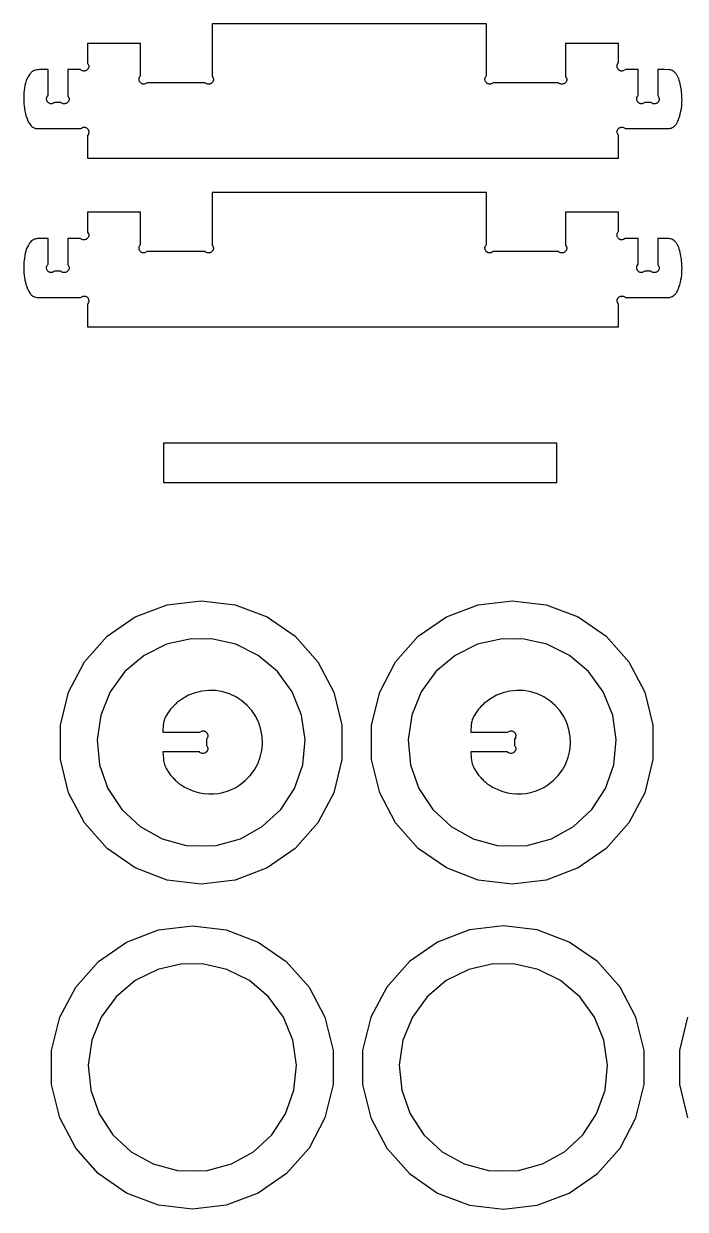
# Model space of a CAD drawing. Extents: x -3293 to 818, y -1259 to 2068.
# Drawn here: x -477 to -75, y 1227 to 1949 of the extents above; entities that cross this region are included whole.
import ezdxf

# ---------------------------------------------------------------- set-up
doc = ezdxf.new("R2010")
doc.units = 0
doc.layers.add('SECTIONCUTEDGES', color=18, linetype='CONTINUOUS')

msp = doc.modelspace()

# ---------------------------------------------------------------- linework, layer by layer
at = {"layer": 'SECTIONCUTEDGES'}
for points in [[(-474.22, 1889.1), (-473.31, 1887.55), (-472.92, 1887.06), (-472.71, 1886.83), (-472.26, 1886.41), (-471.65, 1885.98), (-471.14, 1885.69), (-470.47, 1885.41), (-469.92, 1885.24), (-469.21, 1885.11), (-468.78, 1885.07), (-442.61, 1885.09), (-442.49, 1885.13), (-441.88, 1885.43), (-441.33, 1885.73), (-441.2, 1885.78), (-440.94, 1885.87), (-440.67, 1885.93), (-440.39, 1885.95), (-440.11, 1885.93), (-439.98, 1885.91), (-439.57, 1885.8), (-439.31, 1885.69), (-439.05, 1885.56), (-438.81, 1885.41), (-438.59, 1885.23), (-438.39, 1885.03), (-438.2, 1884.82), (-438.03, 1884.59), (-437.89, 1884.34), (-437.77, 1884.08), (-437.68, 1883.81), (-437.58, 1883.39), (-437.55, 1882.95), (-437.56, 1882.66), (-437.64, 1882.22), (-437.83, 1881.66), (-438.15, 1881.15), (-438.35, 1880.95), (-438.42, 1880.85), (-438.43, 1867.12), (-115.2, 1867.12), (-115.22, 1880.93), (-115.29, 1881.1), (-115.64, 1881.8), (-115.85, 1882.18), (-115.95, 1882.43), (-116.03, 1882.7), (-116.06, 1882.97), (-116.06, 1883.25), (-116.03, 1883.52), (-115.92, 1883.93), (-115.81, 1884.2), (-115.68, 1884.45), (-115.53, 1884.69), (-115.35, 1884.91), (-115.15, 1885.12), (-114.94, 1885.3), (-114.71, 1885.47), (-114.46, 1885.61), (-114.2, 1885.73), (-113.93, 1885.82), (-113.66, 1885.89), (-113.22, 1885.95), (-112.78, 1885.94), (-112.63, 1885.92), (-112.2, 1885.83), (-111.65, 1885.6), (-111.33, 1885.4), (-111.1, 1885.2), (-111.02, 1885.1), (-110.96, 1885.07), (-84.84, 1885.07), (-84.23, 1885.14), (-83.63, 1885.26), (-83.04, 1885.44), (-82.47, 1885.68), (-81.93, 1885.98), (-81.43, 1886.34), (-81.06, 1886.64), (-80.73, 1886.96), (-80.57, 1887.14), (-80.27, 1887.5), (-79.99, 1887.88), (-79.75, 1888.28), (-79.63, 1888.48), (-79.13, 1889.52), (-78.68, 1890.58), (-78.4, 1891.31), (-77.91, 1892.79), (-77.59, 1893.92), (-77.19, 1895.7), (-76.94, 1897.18), (-76.73, 1898.91), (-76.62, 1900.22), (-76.55, 1901.53), (-76.52, 1902.84), (-76.54, 1903.91), (-76.57, 1904.98), (-76.64, 1906.05), (-76.74, 1907.12), (-76.87, 1908.18), (-77.02, 1909.24), (-77.2, 1910.3), (-77.41, 1911.35), (-77.65, 1912.4), (-77.91, 1913.43), (-78.21, 1914.46), (-78.53, 1915.49), (-78.67, 1915.87), (-78.82, 1916.25), (-78.99, 1916.62), (-79.18, 1916.99), (-79.38, 1917.34), (-79.61, 1917.69), (-79.84, 1918.02), (-80.09, 1918.34), (-80.36, 1918.65), (-80.64, 1918.95), (-80.93, 1919.24), (-81.59, 1919.79), (-81.96, 1920.05), (-82.5, 1920.37), (-82.98, 1920.6), (-83.49, 1920.76), (-84.02, 1920.87), (-84.53, 1920.92), (-87.29, 1920.97), (-91.25, 1920.99), (-91.25, 1905.28), (-91.22, 1905.14), (-90.85, 1904.4), (-90.6, 1903.94), (-90.55, 1903.81), (-90.46, 1903.55), (-90.4, 1903.28), (-90.38, 1903), (-90.39, 1902.86), (-90.42, 1902.59), (-90.53, 1902.18), (-90.64, 1901.92), (-90.77, 1901.66), (-90.92, 1901.42), (-91.1, 1901.2), (-91.3, 1901), (-91.51, 1900.81), (-91.74, 1900.64), (-91.99, 1900.5), (-92.25, 1900.38), (-92.52, 1900.29), (-92.79, 1900.22), (-93.23, 1900.17), (-93.67, 1900.17), (-94.11, 1900.25), (-94.73, 1900.47), (-95.23, 1900.8), (-95.46, 1901.03), (-95.49, 1901.04), (-99.03, 1901.03), (-99.14, 1900.99), (-99.52, 1900.81), (-100.33, 1900.38), (-100.58, 1900.28), (-100.85, 1900.21), (-101.12, 1900.17), (-101.4, 1900.17), (-101.68, 1900.2), (-102.08, 1900.31), (-102.35, 1900.42), (-102.6, 1900.55), (-102.84, 1900.71), (-103.06, 1900.88), (-103.27, 1901.08), (-103.45, 1901.29), (-103.62, 1901.53), (-103.76, 1901.77), (-103.88, 1902.03), (-103.97, 1902.3), (-104.07, 1902.72), (-104.1, 1903.01), (-104.09, 1903.46), (-104.02, 1903.89), (-103.85, 1904.38), (-103.75, 1904.58), (-103.46, 1905.02), (-103.24, 1905.24), (-103.23, 1920.99), (-110.99, 1920.98), (-111.12, 1920.94), (-112.1, 1920.39), (-112.37, 1920.25), (-112.67, 1920.16), (-112.87, 1920.12), (-113.18, 1920.1), (-113.5, 1920.13), (-113.72, 1920.18), (-113.93, 1920.23), (-114.14, 1920.3), (-114.34, 1920.39), (-114.54, 1920.49), (-114.73, 1920.61), (-114.91, 1920.74), (-115.08, 1920.88), (-115.23, 1921.03), (-115.38, 1921.2), (-115.61, 1921.51), (-115.77, 1921.8), (-115.9, 1922.1), (-115.99, 1922.42), (-116.05, 1922.74), (-116.08, 1923.07), (-116.08, 1923.24), (-116.05, 1923.56), (-115.99, 1923.87), (-115.89, 1924.18), (-115.76, 1924.47), (-115.59, 1924.75), (-115.38, 1925.02), (-115.24, 1925.15), (-115.2, 1925.2), (-115.2, 1936.95), (-147.52, 1936.95), (-147.52, 1917.25), (-147.46, 1917.07), (-147.16, 1916.46), (-146.87, 1915.91), (-146.81, 1915.78), (-146.72, 1915.52), (-146.67, 1915.25), (-146.65, 1915.11), (-146.65, 1914.83), (-146.66, 1914.69), (-146.71, 1914.42), (-146.79, 1914.15), (-146.9, 1913.88), (-147.03, 1913.63), (-147.19, 1913.39), (-147.36, 1913.17), (-147.56, 1912.96), (-147.78, 1912.78), (-148.01, 1912.61), (-148.25, 1912.47), (-148.51, 1912.35), (-148.78, 1912.26), (-149.2, 1912.16), (-149.64, 1912.13), (-150.08, 1912.16), (-150.51, 1912.25), (-150.86, 1912.38), (-151.26, 1912.59), (-151.57, 1912.84), (-151.67, 1912.96), (-151.76, 1913.01), (-191.49, 1912.96), (-192.67, 1912.31), (-192.96, 1912.2), (-193.26, 1912.14), (-193.36, 1912.13), (-193.67, 1912.13), (-193.89, 1912.15), (-194.11, 1912.19), (-194.32, 1912.25), (-194.53, 1912.32), (-194.73, 1912.41), (-194.93, 1912.51), (-195.12, 1912.63), (-195.3, 1912.76), (-195.46, 1912.9), (-195.62, 1913.05), (-195.77, 1913.22), (-196, 1913.53), (-196.16, 1913.81), (-196.29, 1914.12), (-196.38, 1914.43), (-196.44, 1914.76), (-196.47, 1915.09), (-196.46, 1915.41), (-196.41, 1915.73), (-196.37, 1915.89), (-196.28, 1916.19), (-196.14, 1916.49), (-195.98, 1916.76), (-195.75, 1917.06), (-195.67, 1917.12), (-195.59, 1917.25), (-195.59, 1948.92), (-362.56, 1948.92), (-362.56, 1917.25), (-362.54, 1917.15), (-361.85, 1915.78), (-361.81, 1915.65), (-361.73, 1915.38), (-361.71, 1915.25), (-361.69, 1914.97), (-361.71, 1914.69), (-361.76, 1914.42), (-361.84, 1914.15), (-361.95, 1913.88), (-362.08, 1913.63), (-362.23, 1913.39), (-362.41, 1913.17), (-362.61, 1912.96), (-362.82, 1912.78), (-363.05, 1912.61), (-363.3, 1912.47), (-363.56, 1912.35), (-363.83, 1912.26), (-364.1, 1912.19), (-364.54, 1912.13), (-364.98, 1912.14), (-365.42, 1912.22), (-365.7, 1912.3), (-366.17, 1912.51), (-366.48, 1912.72), (-366.64, 1912.86), (-366.7, 1912.95), (-366.75, 1912.98), (-366.79, 1913), (-401.9, 1913), (-402, 1912.97), (-402.4, 1912.78), (-403.21, 1912.35), (-403.33, 1912.3), (-403.59, 1912.21), (-403.87, 1912.15), (-404.14, 1912.14), (-404.42, 1912.15), (-404.69, 1912.2), (-404.96, 1912.28), (-405.23, 1912.39), (-405.48, 1912.52), (-405.72, 1912.68), (-405.94, 1912.85), (-406.15, 1913.05), (-406.33, 1913.26), (-406.5, 1913.5), (-406.64, 1913.74), (-406.76, 1914), (-406.85, 1914.27), (-406.95, 1914.69), (-406.98, 1914.98), (-406.97, 1915.42), (-406.9, 1915.86), (-406.81, 1916.14), (-406.73, 1916.35), (-406.43, 1916.87), (-406.2, 1917.12), (-406.15, 1917.16), (-406.11, 1917.23), (-406.11, 1936.95), (-438.43, 1936.95), (-438.42, 1925.2), (-438.29, 1924.87), (-437.72, 1923.76), (-437.63, 1923.5), (-437.6, 1923.37), (-437.56, 1923.09), (-437.56, 1922.81), (-437.59, 1922.54), (-437.7, 1922.13), (-437.81, 1921.87), (-437.94, 1921.62), (-438.1, 1921.38), (-438.27, 1921.15), (-438.47, 1920.95), (-438.68, 1920.76), (-438.92, 1920.6), (-439.16, 1920.45), (-439.42, 1920.33), (-439.69, 1920.24), (-440.11, 1920.15), (-440.26, 1920.13), (-440.7, 1920.12), (-441.14, 1920.17), (-441.28, 1920.2), (-441.91, 1920.43), (-442.23, 1920.62), (-442.5, 1920.85), (-442.61, 1920.97), (-442.67, 1920.99), (-450.4, 1920.99), (-450.38, 1905.2), (-450.13, 1904.66), (-449.69, 1903.81), (-449.6, 1903.55), (-449.55, 1903.28), (-449.53, 1903.14), (-449.53, 1902.86), (-449.56, 1902.59), (-449.68, 1902.18), (-449.78, 1901.92), (-449.91, 1901.66), (-450.07, 1901.42), (-450.25, 1901.2), (-450.44, 1901), (-450.66, 1900.81), (-450.89, 1900.64), (-451.14, 1900.5), (-451.39, 1900.38), (-451.66, 1900.29), (-452.08, 1900.19), (-452.23, 1900.18), (-452.67, 1900.16), (-453.11, 1900.22), (-453.4, 1900.28), (-453.95, 1900.51), (-454.08, 1900.58), (-454.44, 1900.85), (-454.56, 1900.99), (-454.64, 1901.04), (-458.19, 1901.02), (-458.28, 1900.99), (-458.75, 1900.77), (-459.47, 1900.38), (-459.73, 1900.28), (-459.99, 1900.21), (-460.27, 1900.17), (-460.55, 1900.17), (-460.82, 1900.2), (-461.23, 1900.31), (-461.49, 1900.42), (-461.74, 1900.55), (-461.98, 1900.71), (-462.21, 1900.88), (-462.41, 1901.08), (-462.6, 1901.29), (-462.76, 1901.53), (-462.91, 1901.77), (-463.03, 1902.03), (-463.12, 1902.3), (-463.21, 1902.72), (-463.25, 1903.16), (-463.23, 1903.46), (-463.16, 1903.89), (-463, 1904.38), (-462.7, 1904.9), (-462.53, 1905.1), (-462.42, 1905.18), (-462.37, 1905.28), (-462.37, 1920.99), (-467.52, 1920.97), (-468.59, 1920.94), (-469.23, 1920.87), (-469.86, 1920.74), (-470.06, 1920.68), (-470.67, 1920.47), (-471.24, 1920.21), (-471.77, 1919.9), (-472.26, 1919.54), (-472.57, 1919.27), (-472.93, 1918.91), (-473.6, 1918.08), (-474.32, 1916.98), (-474.76, 1916.22), (-475.19, 1915.32), (-475.6, 1914.3), (-475.94, 1913.24), (-476.08, 1912.7), (-476.4, 1911.24), (-476.66, 1909.77), (-476.87, 1908.28), (-477.03, 1906.79), (-477.13, 1905.3), (-477.17, 1903.43), (-477.17, 1903.06), (-477.11, 1901.22), (-477.07, 1900.48), (-476.89, 1898.62), (-476.74, 1897.5), (-476.42, 1895.63), (-476.09, 1894.08), (-475.79, 1893.01), (-475.35, 1891.69), (-474.82, 1890.38)], [(-474.22, 1786.37), (-473.31, 1784.82), (-472.92, 1784.33), (-472.6, 1783.99), (-472.37, 1783.78), (-471.77, 1783.33), (-471.52, 1783.17), (-470.88, 1782.84), (-470.61, 1782.73), (-469.92, 1782.51), (-469.78, 1782.48), (-469.07, 1782.36), (-468.78, 1782.34), (-442.58, 1782.37), (-441.79, 1782.75), (-441.33, 1783), (-441.07, 1783.1), (-440.8, 1783.17), (-440.53, 1783.21), (-440.25, 1783.21), (-439.98, 1783.18), (-439.57, 1783.07), (-439.31, 1782.96), (-439.05, 1782.83), (-438.81, 1782.67), (-438.59, 1782.5), (-438.39, 1782.3), (-438.2, 1782.09), (-438.03, 1781.85), (-437.89, 1781.61), (-437.77, 1781.35), (-437.68, 1781.08), (-437.58, 1780.66), (-437.55, 1780.22), (-437.56, 1779.93), (-437.64, 1779.49), (-437.86, 1778.86), (-437.93, 1778.73), (-438.19, 1778.36), (-438.41, 1778.15), (-438.43, 1778.1), (-438.43, 1764.39), (-115.2, 1764.39), (-115.2, 1778.1), (-115.25, 1778.28), (-115.91, 1779.57), (-115.99, 1779.83), (-116.05, 1780.1), (-116.07, 1780.38), (-116.05, 1780.66), (-116.03, 1780.79), (-115.92, 1781.2), (-115.81, 1781.47), (-115.68, 1781.72), (-115.53, 1781.96), (-115.35, 1782.18), (-115.15, 1782.39), (-114.94, 1782.57), (-114.71, 1782.74), (-114.46, 1782.88), (-114.2, 1783), (-113.93, 1783.09), (-113.66, 1783.16), (-113.22, 1783.22), (-112.78, 1783.21), (-112.63, 1783.19), (-112.2, 1783.1), (-111.78, 1782.94), (-111.33, 1782.67), (-111.13, 1782.5), (-111.08, 1782.43), (-110.96, 1782.34), (-84.84, 1782.34), (-84.23, 1782.4), (-83.63, 1782.53), (-83.04, 1782.71), (-82.47, 1782.95), (-81.93, 1783.25), (-81.43, 1783.61), (-81.24, 1783.75), (-80.89, 1784.07), (-80.57, 1784.4), (-80.27, 1784.77), (-79.99, 1785.15), (-79.75, 1785.55), (-79.05, 1786.96), (-78.54, 1788.21), (-78.4, 1788.58), (-77.91, 1790.06), (-77.5, 1791.57), (-77.19, 1792.97), (-76.94, 1794.45), (-76.73, 1796.18), (-76.65, 1797.05), (-76.55, 1798.8), (-76.52, 1800.11), (-76.54, 1801.18), (-76.57, 1802.25), (-76.64, 1803.32), (-76.74, 1804.39), (-76.87, 1805.45), (-77.02, 1806.51), (-77.2, 1807.57), (-77.41, 1808.62), (-77.65, 1809.66), (-77.91, 1810.7), (-78.21, 1811.73), (-78.53, 1812.76), (-78.67, 1813.14), (-78.82, 1813.52), (-78.99, 1813.89), (-79.18, 1814.26), (-79.38, 1814.61), (-79.61, 1814.95), (-79.84, 1815.29), (-80.09, 1815.61), (-80.36, 1815.92), (-80.64, 1816.22), (-80.93, 1816.51), (-81.33, 1816.85), (-81.59, 1817.06), (-82.34, 1817.56), (-82.82, 1817.8), (-83.32, 1817.98), (-83.84, 1818.11), (-84.68, 1818.2), (-91.25, 1818.26), (-91.25, 1802.55), (-91.2, 1802.37), (-90.85, 1801.67), (-90.6, 1801.21), (-90.5, 1800.95), (-90.43, 1800.68), (-90.39, 1800.41), (-90.39, 1800.13), (-90.4, 1799.99), (-90.45, 1799.72), (-90.53, 1799.45), (-90.64, 1799.18), (-90.77, 1798.93), (-90.92, 1798.69), (-91.1, 1798.47), (-91.3, 1798.26), (-91.51, 1798.08), (-91.74, 1797.91), (-91.99, 1797.77), (-92.25, 1797.65), (-92.52, 1797.56), (-92.94, 1797.46), (-93.38, 1797.43), (-93.82, 1797.46), (-94.25, 1797.55), (-94.67, 1797.71), (-95.18, 1798.02), (-95.33, 1798.16), (-95.39, 1798.25), (-95.47, 1798.3), (-99.03, 1798.3), (-99.14, 1798.26), (-99.52, 1798.08), (-100.33, 1797.65), (-100.58, 1797.55), (-100.71, 1797.51), (-100.99, 1797.45), (-101.26, 1797.44), (-101.54, 1797.45), (-101.81, 1797.5), (-102.08, 1797.58), (-102.35, 1797.69), (-102.6, 1797.82), (-102.84, 1797.98), (-103.06, 1798.15), (-103.27, 1798.35), (-103.45, 1798.56), (-103.62, 1798.8), (-103.76, 1799.04), (-103.88, 1799.3), (-103.97, 1799.57), (-104.07, 1799.99), (-104.1, 1800.28), (-104.09, 1800.72), (-104.02, 1801.16), (-103.98, 1801.3), (-103.75, 1801.85), (-103.4, 1802.35), (-103.3, 1802.43), (-103.23, 1802.55), (-103.23, 1818.26), (-110.97, 1818.25), (-111.15, 1818.19), (-112.1, 1817.66), (-112.37, 1817.52), (-112.67, 1817.43), (-112.77, 1817.4), (-113.08, 1817.37), (-113.28, 1817.38), (-113.5, 1817.4), (-113.72, 1817.44), (-113.93, 1817.5), (-114.14, 1817.57), (-114.34, 1817.66), (-114.54, 1817.76), (-114.73, 1817.88), (-114.91, 1818.01), (-115.08, 1818.15), (-115.23, 1818.3), (-115.38, 1818.47), (-115.61, 1818.78), (-115.77, 1819.07), (-115.9, 1819.37), (-115.99, 1819.69), (-116.05, 1820.01), (-116.08, 1820.34), (-116.07, 1820.66), (-116.02, 1820.98), (-115.94, 1821.29), (-115.89, 1821.45), (-115.76, 1821.74), (-115.59, 1822.02), (-115.38, 1822.29), (-115.22, 1822.44), (-115.2, 1822.47), (-115.2, 1834.22), (-147.52, 1834.22), (-147.46, 1814.34), (-147.21, 1813.81), (-146.87, 1813.17), (-146.76, 1812.92), (-146.69, 1812.65), (-146.65, 1812.38), (-146.65, 1812.1), (-146.68, 1811.83), (-146.79, 1811.42), (-146.9, 1811.15), (-147.03, 1810.9), (-147.19, 1810.66), (-147.36, 1810.44), (-147.56, 1810.23), (-147.78, 1810.05), (-148.01, 1809.88), (-148.25, 1809.74), (-148.51, 1809.62), (-148.78, 1809.53), (-149.2, 1809.43), (-149.49, 1809.4), (-149.94, 1809.41), (-150.08, 1809.43), (-150.51, 1809.52), (-150.79, 1809.62), (-151.26, 1809.86), (-151.75, 1810.27), (-191.43, 1810.25), (-191.53, 1810.21), (-192.67, 1809.58), (-192.96, 1809.47), (-193.26, 1809.41), (-193.57, 1809.39), (-193.89, 1809.42), (-194.11, 1809.46), (-194.32, 1809.52), (-194.53, 1809.59), (-194.73, 1809.68), (-194.93, 1809.78), (-195.12, 1809.9), (-195.3, 1810.02), (-195.46, 1810.17), (-195.62, 1810.32), (-195.77, 1810.48), (-196, 1810.8), (-196.16, 1811.08), (-196.23, 1811.23), (-196.34, 1811.54), (-196.38, 1811.7), (-196.44, 1812.03), (-196.47, 1812.36), (-196.46, 1812.68), (-196.41, 1813), (-196.37, 1813.16), (-196.28, 1813.46), (-196.14, 1813.76), (-195.98, 1814.03), (-195.75, 1814.33), (-195.67, 1814.39), (-195.59, 1814.51), (-195.59, 1846.19), (-362.56, 1846.19), (-362.56, 1814.5), (-362.54, 1814.42), (-362.46, 1814.25), (-362.16, 1813.64), (-361.91, 1813.17), (-361.81, 1812.92), (-361.73, 1812.65), (-361.7, 1812.38), (-361.7, 1812.1), (-361.71, 1811.96), (-361.76, 1811.69), (-361.84, 1811.42), (-361.95, 1811.15), (-362.08, 1810.9), (-362.23, 1810.66), (-362.41, 1810.44), (-362.61, 1810.23), (-362.82, 1810.05), (-363.05, 1809.88), (-363.3, 1809.74), (-363.56, 1809.62), (-363.83, 1809.53), (-364.25, 1809.43), (-364.54, 1809.4), (-364.98, 1809.41), (-365.27, 1809.45), (-365.56, 1809.52), (-366.11, 1809.75), (-366.36, 1809.9), (-366.64, 1810.13), (-366.76, 1810.26), (-366.8, 1810.27), (-401.88, 1810.27), (-402, 1810.24), (-402.4, 1810.05), (-403.21, 1809.62), (-403.46, 1809.52), (-403.73, 1809.45), (-404, 1809.41), (-404.28, 1809.41), (-404.56, 1809.44), (-404.96, 1809.55), (-405.23, 1809.66), (-405.48, 1809.79), (-405.72, 1809.94), (-405.94, 1810.12), (-406.15, 1810.32), (-406.33, 1810.53), (-406.5, 1810.76), (-406.64, 1811.01), (-406.76, 1811.27), (-406.85, 1811.54), (-406.95, 1811.96), (-406.98, 1812.4), (-406.95, 1812.84), (-406.86, 1813.27), (-406.63, 1813.82), (-406.48, 1814.08), (-406.2, 1814.39), (-406.15, 1814.43), (-406.11, 1814.49), (-406.11, 1834.22), (-438.43, 1834.22), (-438.39, 1822.36), (-438.07, 1821.71), (-437.72, 1821.03), (-437.63, 1820.77), (-437.58, 1820.5), (-437.56, 1820.22), (-437.57, 1819.95), (-437.62, 1819.67), (-437.7, 1819.4), (-437.81, 1819.14), (-437.94, 1818.88), (-438.1, 1818.65), (-438.27, 1818.42), (-438.47, 1818.22), (-438.68, 1818.03), (-438.92, 1817.87), (-439.16, 1817.72), (-439.42, 1817.6), (-439.69, 1817.51), (-440.11, 1817.42), (-440.55, 1817.38), (-440.85, 1817.4), (-441.28, 1817.47), (-441.7, 1817.6), (-442.04, 1817.77), (-442.5, 1818.11), (-442.61, 1818.24), (-442.67, 1818.26), (-450.4, 1818.26), (-450.39, 1802.48), (-450.18, 1802.02), (-449.75, 1801.21), (-449.69, 1801.08), (-449.6, 1800.82), (-449.55, 1800.55), (-449.53, 1800.27), (-449.53, 1800.13), (-449.56, 1799.86), (-449.68, 1799.45), (-449.78, 1799.18), (-449.91, 1798.93), (-450.07, 1798.69), (-450.25, 1798.47), (-450.44, 1798.26), (-450.66, 1798.08), (-450.89, 1797.91), (-451.14, 1797.77), (-451.39, 1797.65), (-451.66, 1797.56), (-451.94, 1797.49), (-452.38, 1797.43), (-452.52, 1797.43), (-452.96, 1797.46), (-453.4, 1797.55), (-453.74, 1797.68), (-454.01, 1797.81), (-454.2, 1797.94), (-454.61, 1798.3), (-454.64, 1798.31), (-458.18, 1798.3), (-458.28, 1798.26), (-458.75, 1798.04), (-459.47, 1797.65), (-459.73, 1797.55), (-459.99, 1797.48), (-460.27, 1797.44), (-460.55, 1797.44), (-460.68, 1797.45), (-460.96, 1797.5), (-461.23, 1797.58), (-461.49, 1797.69), (-461.74, 1797.82), (-461.98, 1797.98), (-462.21, 1798.15), (-462.41, 1798.35), (-462.6, 1798.56), (-462.76, 1798.8), (-462.91, 1799.04), (-463.03, 1799.3), (-463.12, 1799.57), (-463.21, 1799.99), (-463.23, 1800.14), (-463.24, 1800.58), (-463.22, 1800.87), (-463.12, 1801.3), (-462.97, 1801.72), (-462.65, 1802.23), (-462.52, 1802.38), (-462.4, 1802.48), (-462.37, 1802.55), (-462.37, 1818.26), (-468, 1818.23), (-468.8, 1818.19), (-469.44, 1818.1), (-470.06, 1817.95), (-470.47, 1817.82), (-471.05, 1817.57), (-471.59, 1817.28), (-472.1, 1816.93), (-472.57, 1816.54), (-473.06, 1816.03), (-473.6, 1815.35), (-474.32, 1814.25), (-474.95, 1813.09), (-475.41, 1812.08), (-475.6, 1811.56), (-475.94, 1810.51), (-476.08, 1809.97), (-476.24, 1809.24), (-476.53, 1807.77), (-476.77, 1806.29), (-476.96, 1804.81), (-477.03, 1804.06), (-477.13, 1802.57), (-477.17, 1800.7), (-477.17, 1799.96), (-477.09, 1798.12), (-477.04, 1797.38), (-476.84, 1795.52), (-476.74, 1794.77), (-476.42, 1792.9), (-476.27, 1792.16), (-475.95, 1790.81), (-475.79, 1790.27), (-475.35, 1788.96), (-474.82, 1787.65)], [(-392.09, 1669.68), (-152.64, 1669.68), (-152.64, 1693.62), (-392.09, 1693.62)], [(-440.16, 1462.54), (-449.83, 1480.95), (-454.81, 1501.15), (-454.8, 1521.95), (-449.82, 1542.14), (-440.15, 1560.55), (-426.35, 1576.11), (-409.24, 1587.92), (-389.79, 1595.28), (-369.15, 1597.78), (-348.51, 1595.28), (-329.06, 1587.92), (-311.94, 1576.11), (-298.15, 1560.55), (-288.48, 1542.14), (-283.5, 1521.95), (-283.49, 1501.15), (-288.47, 1480.95), (-298.14, 1462.54), (-311.93, 1446.97), (-329.05, 1435.16), (-348.5, 1427.79), (-369.15, 1425.3), (-389.8, 1427.79), (-409.25, 1435.16), (-426.37, 1446.97)], [(-250.86, 1462.55), (-260.53, 1480.96), (-265.5, 1501.16), (-265.5, 1521.96), (-260.52, 1542.15), (-250.85, 1560.56), (-237.05, 1576.12), (-219.93, 1587.93), (-200.49, 1595.29), (-179.85, 1597.79), (-159.2, 1595.29), (-139.76, 1587.93), (-122.64, 1576.12), (-108.85, 1560.56), (-99.17, 1542.15), (-94.19, 1521.96), (-94.19, 1501.16), (-99.17, 1480.96), (-108.83, 1462.55), (-122.63, 1446.98), (-139.75, 1435.17), (-159.2, 1427.8), (-179.85, 1425.3), (-200.49, 1427.8), (-219.94, 1435.17), (-237.06, 1446.98)], [(-425.91, 1483.43), (-417.54, 1470.67), (-406.35, 1460.28), (-393, 1452.87), (-378.26, 1448.87), (-369.15, 1448.66), (-360.04, 1448.87), (-345.3, 1452.87), (-331.95, 1460.28), (-320.76, 1470.67), (-312.39, 1483.43), (-307.31, 1497.83), (-305.82, 1513.03), (-308.01, 1528.14), (-313.76, 1542.28), (-322.72, 1554.64), (-334.38, 1564.5), (-348.07, 1571.28), (-362.98, 1574.59), (-369.15, 1574.44), (-375.32, 1574.59), (-390.23, 1571.28), (-403.92, 1564.5), (-415.58, 1554.64), (-424.54, 1542.28), (-430.29, 1528.14), (-432.48, 1513.03), (-430.99, 1497.83)], [(-228.23, 1470.68), (-217.04, 1460.29), (-203.69, 1452.88), (-188.96, 1448.88), (-179.85, 1448.67), (-170.73, 1448.88), (-156, 1452.88), (-142.65, 1460.29), (-131.46, 1470.68), (-123.08, 1483.44), (-118, 1497.84), (-116.52, 1513.04), (-118.71, 1528.15), (-124.45, 1542.29), (-133.42, 1554.65), (-145.08, 1564.51), (-158.76, 1571.29), (-173.67, 1574.6), (-179.85, 1574.45), (-186.02, 1574.6), (-200.93, 1571.29), (-214.61, 1564.51), (-226.28, 1554.65), (-235.24, 1542.29), (-240.98, 1528.15), (-243.18, 1513.04), (-241.69, 1497.84), (-236.61, 1483.44)], [(-389.73, 1494.54), (-389.36, 1493.96), (-388.98, 1493.38), (-388.59, 1492.81), (-388.18, 1492.25), (-387.76, 1491.71), (-387.33, 1491.17), (-386.88, 1490.64), (-386.43, 1490.12), (-385.96, 1489.61), (-385.49, 1489.12), (-385, 1488.64), (-384.51, 1488.18), (-384, 1487.72), (-383.49, 1487.28), (-382.96, 1486.85), (-382.42, 1486.43), (-381.88, 1486.03), (-381.32, 1485.64), (-380.76, 1485.26), (-380.19, 1484.9), (-379.23, 1484.33), (-378.3, 1483.82), (-375.71, 1482.61), (-373.02, 1481.64), (-370.25, 1480.92), (-367.43, 1480.44), (-364.59, 1480.22), (-361.73, 1480.25), (-358.88, 1480.54), (-356.08, 1481.09), (-353.33, 1481.88), (-350.67, 1482.91), (-348.11, 1484.18), (-345.67, 1485.67), (-342.3, 1488.3), (-339.32, 1491.36), (-336.77, 1494.79), (-334.72, 1498.54), (-333.2, 1502.53), (-332.23, 1506.69), (-331.83, 1510.95), (-332.02, 1515.21), (-332.78, 1519.42), (-334.1, 1523.48), (-335.96, 1527.33), (-338.33, 1530.88), (-341.16, 1534.09), (-344.39, 1536.89), (-347.98, 1539.23), (-351.85, 1541.06), (-355.93, 1542.35), (-360.15, 1543.08), (-364.43, 1543.23), (-368.69, 1542.8), (-372.85, 1541.8), (-376.84, 1540.25), (-380.58, 1538.17), (-384.09, 1535.54), (-384.63, 1535.07), (-385.07, 1534.66), (-386.03, 1533.7), (-386.97, 1532.68), (-387.76, 1531.74), (-388.51, 1530.78), (-389.22, 1529.79), (-389.89, 1528.76), (-390.52, 1527.72), (-390.99, 1526.84), (-391.31, 1526.15), (-391.58, 1525.44), (-391.7, 1525.08), (-391.9, 1524.35), (-392.05, 1523.6), (-392.16, 1522.76), (-392.21, 1522.16), (-392.5, 1517.71), (-370.06, 1517.76), (-369.42, 1518.07), (-368.87, 1518.37), (-368.61, 1518.47), (-368.34, 1518.54), (-368.07, 1518.58), (-367.79, 1518.58), (-367.66, 1518.57), (-367.38, 1518.52), (-367.11, 1518.44), (-366.85, 1518.33), (-366.6, 1518.2), (-366.36, 1518.04), (-366.13, 1517.87), (-365.93, 1517.67), (-365.74, 1517.46), (-365.58, 1517.23), (-365.43, 1516.98), (-365.31, 1516.72), (-365.22, 1516.45), (-365.15, 1516.18), (-365.1, 1515.74), (-365.11, 1515.3), (-365.12, 1515.15), (-365.22, 1514.72), (-365.37, 1514.3), (-365.64, 1513.85), (-365.86, 1513.61), (-365.95, 1513.53), (-365.97, 1513.49), (-365.95, 1509.89), (-365.57, 1509.11), (-365.32, 1508.64), (-365.26, 1508.52), (-365.17, 1508.25), (-365.12, 1507.98), (-365.1, 1507.71), (-365.11, 1507.43), (-365.13, 1507.29), (-365.25, 1506.89), (-365.35, 1506.62), (-365.48, 1506.37), (-365.64, 1506.13), (-365.82, 1505.91), (-366.01, 1505.7), (-366.23, 1505.52), (-366.46, 1505.35), (-366.7, 1505.21), (-366.96, 1505.09), (-367.23, 1504.99), (-367.65, 1504.9), (-368.09, 1504.87), (-368.53, 1504.9), (-368.97, 1504.99), (-369.52, 1505.21), (-369.95, 1505.51), (-370.16, 1505.73), (-370.21, 1505.74), (-392.5, 1505.74), (-392.18, 1501.74), (-392.06, 1500.54), (-391.93, 1499.75), (-391.76, 1498.97), (-391.53, 1498.2), (-391.25, 1497.44), (-391.09, 1497.07), (-390.75, 1496.35), (-390.42, 1495.74), (-390.08, 1495.14)], [(-201.92, 1493.96), (-201.54, 1493.38), (-201.15, 1492.81), (-200.74, 1492.25), (-200.32, 1491.71), (-199.89, 1491.17), (-199.45, 1490.64), (-198.99, 1490.12), (-198.52, 1489.61), (-198.05, 1489.12), (-197.57, 1488.64), (-197.07, 1488.18), (-196.57, 1487.72), (-196.05, 1487.28), (-195.52, 1486.85), (-194.99, 1486.43), (-194.44, 1486.03), (-193.89, 1485.64), (-193.32, 1485.26), (-192.75, 1484.9), (-191.86, 1484.36), (-190.86, 1483.82), (-188.27, 1482.61), (-185.58, 1481.64), (-182.82, 1480.92), (-180, 1480.44), (-177.15, 1480.22), (-174.29, 1480.25), (-171.45, 1480.54), (-168.64, 1481.09), (-165.89, 1481.88), (-163.23, 1482.91), (-160.67, 1484.18), (-158.23, 1485.67), (-154.86, 1488.3), (-151.88, 1491.36), (-149.34, 1494.79), (-147.29, 1498.54), (-145.76, 1502.53), (-144.79, 1506.69), (-144.4, 1510.95), (-144.58, 1515.21), (-145.34, 1519.42), (-146.66, 1523.48), (-148.52, 1527.33), (-150.89, 1530.88), (-153.72, 1534.09), (-156.96, 1536.89), (-160.55, 1539.23), (-164.41, 1541.06), (-168.5, 1542.35), (-172.71, 1543.08), (-176.99, 1543.23), (-181.25, 1542.8), (-185.41, 1541.8), (-189.4, 1540.25), (-193.14, 1538.17), (-197.04, 1535.21), (-197.78, 1534.52), (-198.73, 1533.56), (-199.54, 1532.68), (-200.33, 1531.74), (-201.08, 1530.78), (-201.79, 1529.79), (-202.46, 1528.76), (-203.08, 1527.72), (-203.56, 1526.84), (-203.87, 1526.15), (-204.15, 1525.44), (-204.26, 1525.08), (-204.46, 1524.35), (-204.55, 1523.97), (-204.67, 1523.22), (-204.78, 1522.16), (-205.07, 1517.71), (-182.73, 1517.72), (-181.31, 1518.42), (-181.04, 1518.51), (-180.77, 1518.57), (-180.5, 1518.59), (-180.36, 1518.58), (-180.08, 1518.55), (-179.67, 1518.44), (-179.41, 1518.33), (-179.16, 1518.2), (-178.92, 1518.04), (-178.7, 1517.87), (-178.49, 1517.67), (-178.3, 1517.46), (-178.14, 1517.23), (-178, 1516.98), (-177.88, 1516.72), (-177.78, 1516.45), (-177.72, 1516.18), (-177.67, 1515.88), (-177.66, 1515.44), (-177.69, 1515.15), (-177.78, 1514.72), (-177.94, 1514.3), (-178.25, 1513.79), (-178.4, 1513.63), (-178.5, 1513.55), (-178.53, 1513.49), (-178.53, 1509.98), (-178.48, 1509.8), (-177.88, 1508.64), (-177.78, 1508.39), (-177.74, 1508.25), (-177.68, 1507.98), (-177.67, 1507.84), (-177.66, 1507.57), (-177.7, 1507.29), (-177.81, 1506.89), (-177.92, 1506.62), (-178.05, 1506.37), (-178.2, 1506.13), (-178.38, 1505.91), (-178.57, 1505.7), (-178.79, 1505.52), (-179.02, 1505.35), (-179.27, 1505.21), (-179.53, 1505.09), (-179.79, 1504.99), (-180.22, 1504.9), (-180.66, 1504.87), (-180.95, 1504.88), (-181.39, 1504.95), (-182.01, 1505.18), (-182.51, 1505.51), (-182.73, 1505.73), (-182.77, 1505.74), (-205.07, 1505.74), (-204.78, 1502.14), (-204.63, 1500.54), (-204.5, 1499.75), (-204.41, 1499.36), (-204.21, 1498.58), (-203.96, 1497.82), (-203.66, 1497.07), (-203.49, 1496.71), (-202.98, 1495.74), (-202.65, 1495.14), (-202.29, 1494.54)], [(-431.76, 1249.11), (-445.55, 1264.67), (-455.22, 1283.09), (-460.2, 1303.28), (-460.19, 1324.08), (-455.21, 1344.28), (-445.54, 1362.69), (-431.75, 1378.25), (-414.63, 1390.05), (-395.18, 1397.42), (-374.54, 1399.92), (-353.9, 1397.42), (-334.45, 1390.05), (-317.34, 1378.25), (-303.54, 1362.69), (-293.87, 1344.28), (-288.89, 1324.08), (-288.88, 1303.28), (-293.86, 1283.09), (-303.53, 1264.67), (-317.32, 1249.11), (-334.44, 1237.3), (-353.89, 1229.93), (-374.54, 1227.43), (-395.19, 1229.93), (-414.64, 1237.3)], [(-185.24, 1227.44), (-164.59, 1229.94), (-145.14, 1237.31), (-128.02, 1249.12), (-114.22, 1264.68), (-104.56, 1283.1), (-99.58, 1303.29), (-99.58, 1324.09), (-104.57, 1344.29), (-114.24, 1362.7), (-128.03, 1378.26), (-145.15, 1390.06), (-164.59, 1397.43), (-185.24, 1399.93), (-205.88, 1397.43), (-225.32, 1390.06), (-242.44, 1378.26), (-256.24, 1362.7), (-265.91, 1344.29), (-270.89, 1324.09), (-270.89, 1303.29), (-265.92, 1283.1), (-256.25, 1264.68), (-242.46, 1249.12), (-225.34, 1237.31), (-205.89, 1229.94)], [(-422.93, 1272.81), (-411.74, 1262.42), (-398.39, 1255.01), (-383.65, 1251.01), (-374.54, 1250.8), (-365.43, 1251.01), (-350.69, 1255.01), (-337.34, 1262.42), (-326.15, 1272.81), (-317.78, 1285.57), (-312.7, 1299.97), (-311.21, 1315.16), (-313.4, 1330.27), (-319.15, 1344.42), (-328.11, 1356.78), (-339.77, 1366.64), (-353.46, 1373.42), (-368.37, 1376.72), (-374.54, 1376.58), (-380.71, 1376.72), (-395.62, 1373.42), (-409.31, 1366.64), (-420.97, 1356.78), (-429.93, 1344.42), (-435.68, 1330.27), (-437.87, 1315.16), (-436.38, 1299.97), (-431.3, 1285.57)], [(-185.24, 1250.81), (-176.12, 1251.02), (-161.39, 1255.02), (-148.04, 1262.43), (-136.85, 1272.82), (-128.47, 1285.58), (-123.39, 1299.98), (-121.91, 1315.17), (-124.1, 1330.28), (-129.85, 1344.43), (-138.81, 1356.79), (-150.47, 1366.64), (-164.15, 1373.43), (-179.06, 1376.73), (-185.24, 1376.59), (-191.41, 1376.73), (-206.32, 1373.43), (-220.01, 1366.64), (-231.67, 1356.79), (-240.63, 1344.43), (-246.37, 1330.28), (-248.57, 1315.17), (-247.08, 1299.98), (-242, 1285.58), (-233.62, 1272.82), (-222.43, 1262.43), (-209.09, 1255.02), (-194.35, 1251.02)]]:
    msp.add_lwpolyline(points, close=True, dxfattribs=at)
msp.add_lwpolyline([(-72.96, 1283.09), (-77.93, 1303.28), (-77.93, 1324.08), (-72.95, 1344.28)], dxfattribs=at)

doc.saveas('drawing.dxf')
